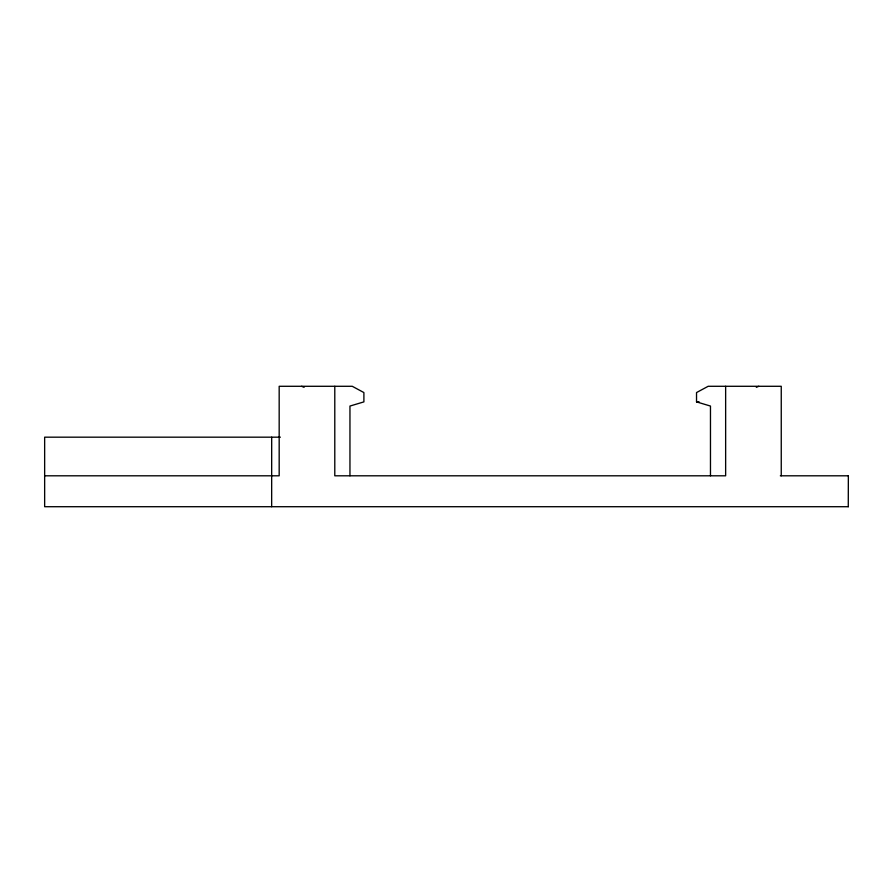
<?xml version="1.0" encoding="UTF-8"?>
<svg xmlns="http://www.w3.org/2000/svg" width="893" height="893" viewBox="0 0 893 893"><rect width="100%" height="100%" fill="white"/><g stroke="black" fill="none" stroke-linecap="round" stroke-linejoin="round"><path stroke-width="1.34" d="M848.272 506.711L848.35 475.802M756.315 387.339L758.804 386.289M781.252 475.802L781.252 386.289L708.171 386.289L696.529 392.563L696.529 401.883L699.152 401.883M280.391 437.179L44.65 437.179L44.65 506.711L848.35 506.711M44.65 475.802L279.174 475.802L279.174 386.289L352.255 386.289L363.897 392.563L363.897 401.883L349.956 406.058L349.956 475.802M780.326 475.802L848.104 475.802M696.529 401.883L710.471 406.058L710.471 475.802M301.622 386.289L304.111 387.339M271.662 506.711L271.684 437.179M725.641 386.289L725.641 475.802L334.786 475.802L334.786 386.289"/></g></svg>
